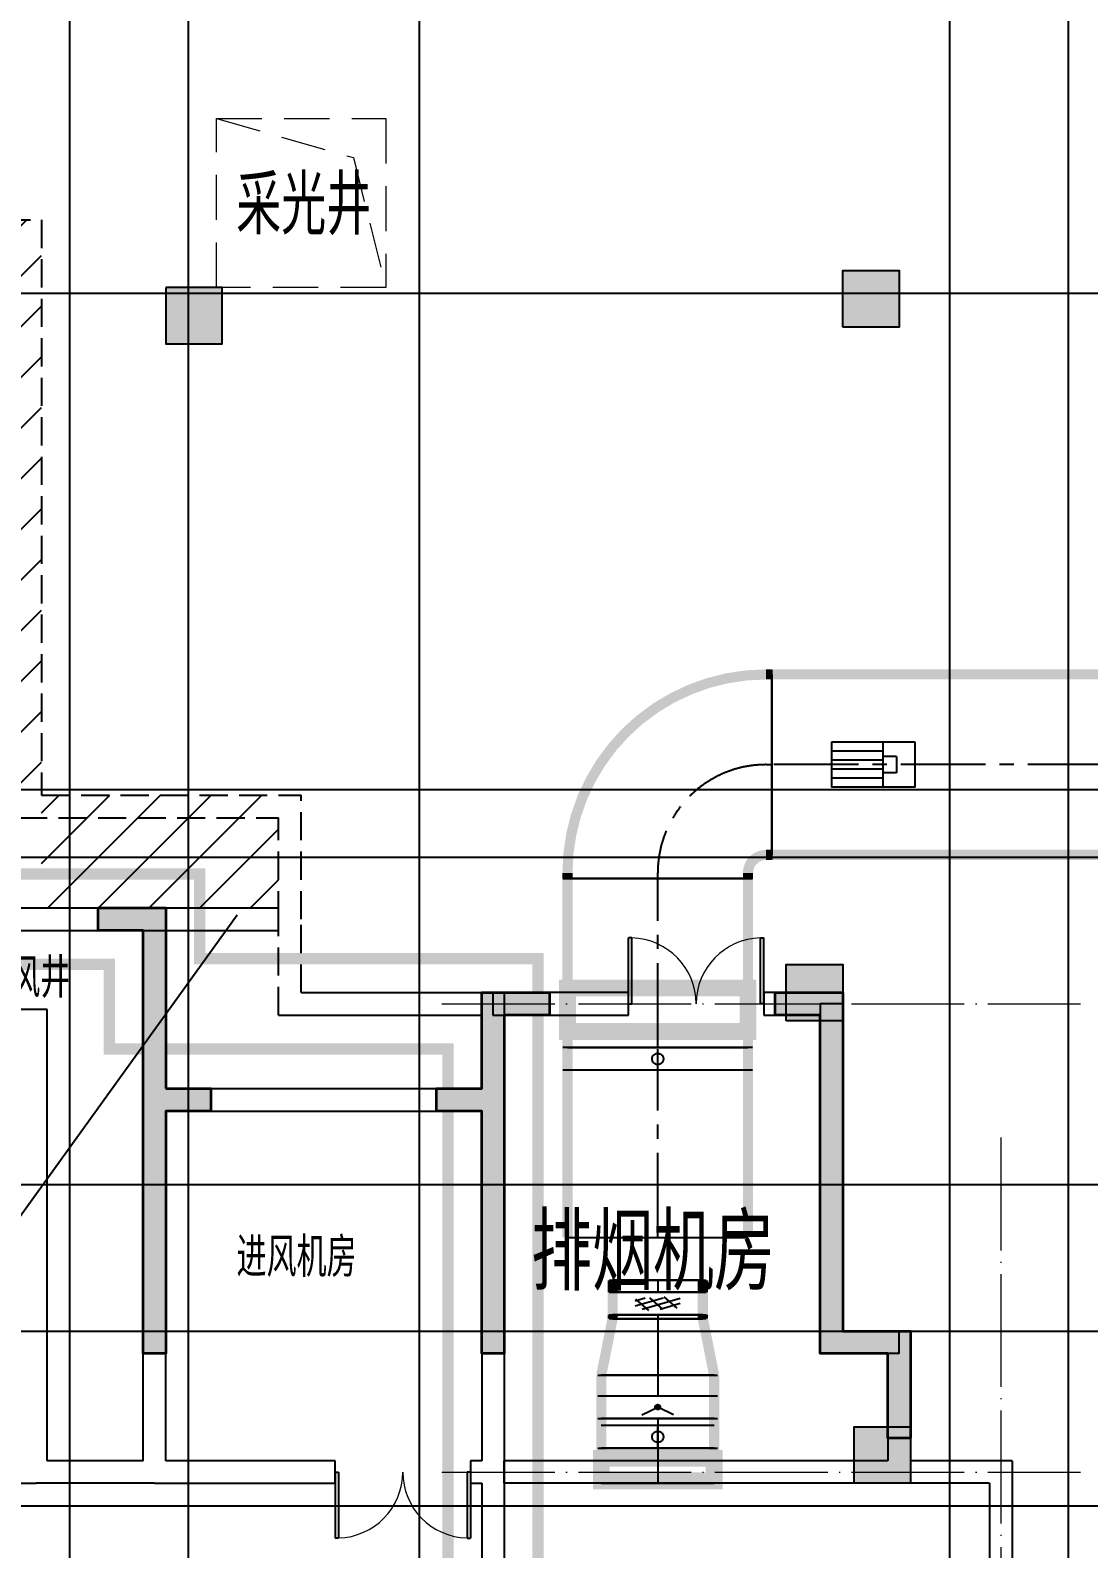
# Model space of a CAD drawing. Extents: x 369444 to 684549, y -549309 to 575337.
# Drawn here: x 552374 to 561753, y 320128 to 333586 of the extents above; entities that cross this region are included whole.
import ezdxf

# ---------------------------------------------------------------- set-up
doc = ezdxf.new("R2010")
doc.units = 0
doc.header["$LTSCALE"] = 1000
doc.header["$MEASUREMENT"] = 0
for name, pattern in [('__DASH', [0.35, 0.25, -0.1]), ('_DASH', [0.6, 0.4, -0.2]), ('CENTER2', [1.125, 0.75, -0.125, 0.125, -0.125]), ('DASH', [0.35, 0.25, -0.1]), ('DOTE', [2.42, 2, -0.2, 0.02, -0.2])]:
    doc.linetypes.add(name, pattern=pattern)
for name, color, linetype, lineweight in [('0-地库顶板开洞', 211, 'Continuous', 0), ('DOTE2', 122, 'DOTE', 9), ('TEXT', 7, 'Continuous', 13)]:
    doc.layers.add(name, color=color, linetype=linetype, lineweight=lineweight)
for name, color, linetype in [('COLUMN', 9, 'Continuous'), ('DIM_LEAD', 3, 'Continuous'), ('DOTE', 1, 'Continuous'), ('DUCT-排烟中心线', 5, 'CENTER2'), ('DUCT-排烟法兰', 4, 'Continuous'), ('DUCT-排烟管', 2, 'Continuous'), ('DUCT-排烟管端线', 4, 'Continuous'), ('DUCT-排烟阀门', 7, 'Continuous'), ('WALL', 9, 'Continuous'), ('WALL-PARAPET', 6, 'Continuous'), ('WINDOW', 4, 'Continuous'), ('填充', 8, 'Continuous'), ('平面文字图层', 7, 'Continuous'), ('砼墙', 151, 'Continuous'), ('立面填充1图层', 8, 'Continuous'), ('防火分区线', 7, 'Continuous'), ('颜洞口', 1, 'Continuous'), ('风管标注', 3, 'Continuous')]:
    doc.layers.add(name, color=color, linetype=linetype)
doc.styles.add('_HZTXT', font='txt.shx', dxfattribs={"width": 0.8, "bigfont": 'HZTXT.shx'})
doc.styles.add('HNSJY', font='hnsjy-07.shx', dxfattribs={"width": 0.8, "bigfont": 'hnsjy-hz.shx'})

# ---------------------------------------------------------------- blocks, each defined once
blk = doc.blocks.new('$DorLib2D$00000002')
for p, q in [((-0.5, 0), (-0.5, 0.4875)), ((-0.475, 0.4875), (-0.5, 0.4875)), ((-0.475, 0), (-0.475, 0.4875)), ((0.475, 0), (0.475, 0.4875)), ((0.475, 0.4875), (0.5, 0.4875)), ((0.5, 0), (0.5, 0.4875)), ((-0.5, 0), (-0.475, 0)), ((0.5, 0), (0.475, 0))]:
    blk.add_line(p, q)
at = {"lineweight": 13}
for centre, start, end in [((-0.4875, 0), 0, 88.53072), ((0.4875, 0), 91.46928, 180)]:
    blk.add_arc(centre, 0.4875, start, end, dxfattribs=at)
blk = doc.blocks.new('A$C1A4D5ED0')
at = {"layer": '填充'}
h = blk.add_hatch(color=256, dxfattribs=at)
h.dxf.hatch_style = 1
h.paths.add_polyline_path([(35000, 9700), (35400, 9700), (35400, 9500), (35000, 9500), (35000, 7350), (34800, 7350), (34800, 9500), (34800, 11100), (34400, 11100), (34400, 11300), (35000, 11300)])
h = blk.add_hatch(color=256, dxfattribs=at)
h.dxf.hatch_style = 1
h.paths.add_polyline_path([(38400, 10550), (38400, 10350), (38000, 10350), (38000, 9500), (38000, 7350), (37800, 7350), (37800, 9500), (37400, 9500), (37400, 9700), (37800, 9700), (37800, 10550)])
h = blk.add_hatch(color=256, dxfattribs=at)
h.dxf.hatch_style = 1
h.paths.add_polyline_path([(41000, 10550), (41000, 7550), (41600, 7550), (41600, 6600), (41400, 6600), (41400, 7350), (40800, 7350), (40800, 10350), (40400, 10350), (40400, 10550)])
at = {"layer": '砼墙', "lineweight": 35, "ltscale": 1}
for points in [[(35000, 9700), (35400, 9700), (35400, 9500), (35000, 9500), (35000, 7350), (34800, 7350), (34800, 9500), (34800, 11100), (34400, 11100), (34400, 11300), (35000, 11300)], [(38400, 10550), (38400, 10350), (38000, 10350), (38000, 9500), (38000, 7350), (37800, 7350), (37800, 9500), (37400, 9500), (37400, 9700), (37800, 9700), (37800, 10550)], [(41000, 10550), (41000, 7550), (41600, 7550), (41600, 6600), (41400, 6600), (41400, 7350), (40800, 7350), (40800, 10350), (40400, 10350), (40400, 10550)]]:
    blk.add_lwpolyline(points, close=True, dxfattribs=at)
blk = doc.blocks.new('column500')
h = blk.add_hatch(color=0)
h.dxf.hatch_style = 1
h.paths.add_polyline_path([(-216381, -381440), (-215881, -381440), (-215881, -380940), (-216381, -380940)])
at = {"color": 0}
blk.add_lwpolyline([(-216381, -381440), (-215881, -381440), (-215881, -380940), (-216381, -380940)], close=True, dxfattribs=at)
blk = doc.blocks.new('车库采光井开洞')
at = {"layer": '0-地库顶板开洞', "linetype": '_DASH'}
blk.add_lwpolyline([(38496570620.999992, 3907825764), (38496570620.999992, 3907827264.000001), (38496572120.999992, 3907827263.999998), (38496572120.999992, 3907825763.999999)], close=True, dxfattribs=at)
blk.add_lwpolyline([(38496570620.999992, 3907827264.000001), (38496571833.459846, 3907826915.785513), (38496572120.999992, 3907825763.999999)], dxfattribs=at)
at = {"layer": '0-地库顶板开洞', "linetype": '_DASH', "style": 'HNSJY', "width": 0.8}
blk.add_text('采光井', height=525, dxfattribs=at).set_placement((38496570794.87101, 3907826233.4361))
blk = doc.blocks.new('车库采光井aaa')
at = {"layer": '0-地库顶板开洞', "lineweight": -2}
blk.add_blockref('车库采光井开洞', (-5667757, -2399984), dxfattribs=at)
blk = doc.blocks.new('N-风管')
at = {"color": 0}
for p, q in [((38489396171.668137, 3905421750.756695, 2600.00001), (38489395430.668137, 3905421750.756695, 2600.00001)), ((38489395430.668137, 3905421750.756695, 2600.00001), (38489395430.668137, 3905421350.756695, 2600.00001)), ((38489395886.679527, 3905421750.756695, 2600.00001), (38489395886.679527, 3905421350.756695, 2600.00001)), ((38489396171.668137, 3905421350.756695, 2600.00001), (38489396171.668137, 3905421750.756695, 2600.00001)), ((38489396007.46254, 3905421622.756695, 2600.00001), (38489395886.679527, 3905421622.756695, 2600.00001)), ((38489396007.46254, 3905421622.756695, 2600.00001), (38489396007.46254, 3905421478.756695, 2600.00001))]:
    blk.add_line(p, q, dxfattribs=at)
at = {"color": 0, "linetype": 'Continuous'}
for p, q in [((38489395886.679527, 3905421670.756695, 2600.00001), (38489395430.668137, 3905421670.756695, 2600.00001)), ((38489395886.679527, 3905421590.756695, 2600.00001), (38489395430.668137, 3905421590.756695, 2600.00001)), ((38489395886.679527, 3905421510.756695, 2600.00001), (38489395430.668137, 3905421510.756695, 2600.00001)), ((38489396007.46254, 3905421478.756695, 2600.00001), (38489395886.679527, 3905421478.756695, 2600.00001)), ((38489395886.679527, 3905421430.756695, 2600.00001), (38489395430.668137, 3905421430.756695, 2600.00001)), ((38489396171.668137, 3905421350.756695, 2600.00001), (38489395430.668137, 3905421350.756695, 2600.00001))]:
    blk.add_line(p, q, dxfattribs=at)
at = {"layer": 'DUCT-排烟中心线', "color": 0}
for p, q in [((38489394850.668137, 3905421550.756695), (38489394900.668137, 3905421550.756695)), ((38489397920.464523, 3905421550.756695), (38489394900.868134, 3905421550.756695)), ((38489393890.668137, 3905420540.756695), (38489393890.668137, 3905420590.756695)), ((38489393890.668137, 3905419042.508392), (38489393890.668137, 3905420540.556695)), ((38489393890.668137, 3905417360.271629), (38489393890.668137, 3905418842.108392)), ((38489393890.668137, 3905416980.171629), (38489393890.668137, 3905416874.431392)), ((38489393890.668137, 3905416674.031392), (38489393890.668137, 3905416639.256676)), ((38489393890.668137, 3905416639.456676), (38489393890.668137, 3905416139.456676)), ((38489393890.668137, 3905416139.456676), (38489393890.668137, 3905415956.251187)), ((38489393890.668137, 3905415755.851187), (38489393890.668137, 3905415180.37163)), ((38489393890.668137, 3905415491.848889), (38489393890.668137, 3905415180.37163))]:
    blk.add_line(p, q, dxfattribs=at)
blk.add_arc((38489394850.668137, 3905420590.756694), 960, 90, 179.9999999715, dxfattribs=at)
at = {"layer": 'DUCT-排烟法兰', "color": 0}
for p, q in [((38489394900.768143, 3905420710.756695), (38489394900.768143, 3905422390.756695)), ((38489393050.668137, 3905420540.656695), (38489394730.668137, 3905420540.656695)), ((38489394730.668137, 3905419042.408392), (38489393050.668137, 3905419042.408392)), ((38489394730.668137, 3905418842.208392), (38489393050.668137, 3905418842.208392)), ((38489393460.668137, 3905416980.271629), (38489394320.668137, 3905416980.271629)), ((38489393460.668137, 3905416874.331392), (38489394320.668137, 3905416874.331392)), ((38489393460.668137, 3905416674.131392), (38489394320.668137, 3905416674.131392)), ((38489394320.668137, 3905416639.356676), (38489393460.668137, 3905416639.356676)), ((38489393360.668137, 3905416139.556676), (38489394420.668137, 3905416139.556676)), ((38489393360.668137, 3905415491.948889), (38489394420.668137, 3905415491.948889))]:
    blk.add_line(p, q, dxfattribs=at)
at = {"layer": 'DUCT-排烟法兰', "color": 0, "linetype": 'ByBlock'}
for p, q in [((38489393360.668137, 3905415956.151187), (38489394420.668137, 3905415956.151187)), ((38489393360.668137, 3905415755.951187), (38489394420.668137, 3905415755.951187))]:
    blk.add_line(p, q, dxfattribs=at)
at = {"layer": 'DUCT-排烟管', "color": 0, "extrusion": (0, 0, -1), "const_width": 90}
for points in [[(-38489393090.668137, 3905420590.756695, 0.4142135623), (-38489394850.668137, 3905422350.756694)], [(-38489394690.668137, 3905420590.756695, 0.4142135624), (-38489394850.668137, 3905420750.756695)]]:
    blk.add_lwpolyline(points, format="xyb", dxfattribs=at)
at = {"layer": 'DUCT-排烟管', "color": 0, "const_width": 90}
for points in [[(38489394850.668137, 3905422350.756695), (38489394900.668137, 3905422350.756695)], [(38489397920.464523, 3905422350.756695), (38489394900.868134, 3905422350.756695)], [(38489394900.668137, 3905420750.756695), (38489394850.668137, 3905420750.756695)], [(38489394900.868134, 3905420750.756695), (38489397920.464523, 3905420750.756695)], [(38489393090.668137, 3905420540.756695), (38489393090.668137, 3905420590.756695)], [(38489393090.668137, 3905420540.556695), (38489393090.668137, 3905419042.508392)], [(38489394690.668137, 3905420590.756695), (38489394690.668137, 3905420540.756695)], [(38489394690.668137, 3905419042.508392), (38489394690.668137, 3905420540.556695)], [(38489393090.668137, 3905418842.308392), (38489393090.668137, 3905419042.308392)], [(38489394690.668137, 3905419042.308392), (38489394690.668137, 3905418842.308392)], [(38489393090.668137, 3905418842.108392), (38489393090.668137, 3905417360.271629)], [(38489394690.668137, 3905417360.271629), (38489394690.668137, 3905418842.108392)], [(38489393490.668137, 3905416980.171629), (38489393490.668137, 3905416874.431392)], [(38489394290.668137, 3905416874.431392), (38489394290.668137, 3905416980.171629)], [(38489393490.668137, 3905416674.231392), (38489393490.668137, 3905416874.231392)], [(38489394290.668137, 3905416874.231392), (38489394290.668137, 3905416674.231392)], [(38489393490.668137, 3905416639.456676), (38489393390.668137, 3905416139.456676)], [(38489393490.668137, 3905416674.031392), (38489393490.668137, 3905416639.256676)], [(38489394290.668137, 3905416639.256676), (38489394290.668137, 3905416674.031392)], [(38489394290.668137, 3905416639.456676), (38489394390.668137, 3905416139.456676)], [(38489393390.668137, 3905416139.456676), (38489393390.668137, 3905415956.251187)], [(38489394390.668137, 3905415956.251187), (38489394390.668137, 3905416139.456676)], [(38489393390.668137, 3905415756.051187), (38489393390.668137, 3905415956.051187)], [(38489394390.668137, 3905415956.051187), (38489394390.668137, 3905415756.051187)], [(38489393390.668137, 3905415755.851187), (38489393390.668137, 3905415180.37163)], [(38489394390.668137, 3905415180.37163), (38489394390.668137, 3905415755.851187)], [(38489393390.668137, 3905415492.048889), (38489393390.668137, 3905415692.048889)], [(38489394390.668137, 3905415692.048889), (38489394390.668137, 3905415492.048889)], [(38489393390.668137, 3905415491.848889), (38489393390.668137, 3905415180.37163)], [(38489394390.668137, 3905415180.37163), (38489394390.668137, 3905415491.848889)]]:
    blk.add_lwpolyline(points, dxfattribs=at)
at = {"layer": 'DUCT-排烟管端线', "color": 0}
for p, q in [((38489394900.668137, 3905422350.756695), (38489394900.668137, 3905420750.756695)), ((38489394900.868134, 3905422350.756695), (38489394900.868134, 3905420750.756695)), ((38489393090.668137, 3905420540.756695), (38489394690.668137, 3905420540.756695)), ((38489394690.668137, 3905420540.556695), (38489393090.668137, 3905420540.556695)), ((38489393090.668137, 3905419042.508392), (38489394690.668137, 3905419042.508392)), ((38489394690.668137, 3905419042.308392), (38489393090.668137, 3905419042.308392)), ((38489394690.668137, 3905418842.308392), (38489393090.668137, 3905418842.308392)), ((38489394690.668137, 3905418842.108392), (38489393090.668137, 3905418842.108392)), ((38489393090.668137, 3905417360.271629), (38489394690.668137, 3905417360.271629)), ((38489394290.668137, 3905416980.171629), (38489393490.668137, 3905416980.171629)), ((38489393490.668137, 3905416874.431392), (38489394290.668137, 3905416874.431392)), ((38489394290.668137, 3905416874.231392), (38489393490.668137, 3905416874.231392)), ((38489394290.668137, 3905416674.231392), (38489393490.668137, 3905416674.231392)), ((38489394290.668137, 3905416674.031392), (38489393490.668137, 3905416674.031392)), ((38489394290.668137, 3905416639.456676), (38489393490.668137, 3905416639.456676)), ((38489393490.668137, 3905416639.256676), (38489394290.668137, 3905416639.256676)), ((38489394390.668137, 3905416139.456676), (38489393390.668137, 3905416139.456676)), ((38489393390.668137, 3905416139.456676), (38489394390.668137, 3905416139.456676)), ((38489393390.668137, 3905415956.251187), (38489394390.668137, 3905415956.251187)), ((38489393390.668137, 3905415956.051187), (38489394390.668137, 3905415956.051187)), ((38489393390.668137, 3905415756.051187), (38489394390.668137, 3905415756.051187)), ((38489394390.668137, 3905415755.851187), (38489393390.668137, 3905415755.851187)), ((38489394390.668137, 3905415692.048889), (38489393390.668137, 3905415692.048889)), ((38489394390.668137, 3905415492.048889), (38489393390.668137, 3905415492.048889)), ((38489394390.668137, 3905415491.848889), (38489393390.668137, 3905415491.848889)), ((38489393390.668137, 3905415180.37163), (38489394390.668137, 3905415180.37163)), ((38489393390.668137, 3905415180.37163), (38489394390.668137, 3905415180.37163))]:
    blk.add_line(p, q, dxfattribs=at)
at = {"layer": 'DUCT-排烟阀门', "color": 0}
for p, q in [((38489393890.668137, 3905418854.808392), (38489393890.668137, 3905419029.808392)), ((38489393840.7668, 3905418945.447918), (38489393841.553772, 3905418951.677458)), ((38489393840.7668, 3905418939.168866), (38489393840.7668, 3905418945.447918)), ((38489393841.553772, 3905418932.939326), (38489393840.7668, 3905418939.168866)), ((38489393841.553772, 3905418951.677458), (38489393843.115311, 3905418957.759242)), ((38489393843.115311, 3905418926.857542), (38489393841.553772, 3905418932.939326)), ((38489393843.115311, 3905418957.759242), (38489393845.426781, 3905418963.597356)), ((38489393845.426781, 3905418921.019427), (38489393843.115311, 3905418926.857542)), ((38489393845.426781, 3905418963.597356), (38489393848.451736, 3905418969.099731)), ((38489393848.451736, 3905418915.517052), (38489393845.426781, 3905418921.019427)), ((38489393848.451736, 3905418969.099731), (38489393852.142471, 3905418974.179591)), ((38489393852.142471, 3905418910.437192), (38489393848.451736, 3905418915.517052)), ((38489393852.142471, 3905418974.179591), (38489393856.440781, 3905418978.756824)), ((38489393856.440781, 3905418905.859961), (38489393852.142471, 3905418910.437192)), ((38489393856.440781, 3905418978.756824), (38489393861.278877, 3905418982.759242)), ((38489393861.278877, 3905418901.857542), (38489393856.440781, 3905418905.859961)), ((38489393861.278877, 3905418982.759242), (38489393866.580452, 3905418986.123726)), ((38489393866.580452, 3905418898.493058), (38489393861.278877, 3905418901.857542)), ((38489393866.580452, 3905418986.123726), (38489393872.261909, 3905418988.797216)), ((38489393872.261909, 3905418895.819568), (38489393866.580452, 3905418898.493058)), ((38489393872.261909, 3905418988.797216), (38489393878.233643, 3905418990.73755)), ((38489393878.233643, 3905418893.879234), (38489393872.261909, 3905418895.819568)), ((38489393878.233643, 3905418990.73755), (38489393884.401466, 3905418991.914127)), ((38489393884.401466, 3905418892.702657), (38489393878.233643, 3905418893.879234)), ((38489393884.401466, 3905418991.914127), (38489393890.668137, 3905418992.308392)), ((38489393890.668137, 3905418892.308392), (38489393884.401466, 3905418892.702657)), ((38489393890.668137, 3905418992.308392), (38489393896.934799, 3905418991.914127)), ((38489393896.934799, 3905418892.702657), (38489393890.668137, 3905418892.308392)), ((38489393896.934799, 3905418991.914127), (38489393903.102631, 3905418990.73755)), ((38489393903.102631, 3905418893.879234), (38489393896.934799, 3905418892.702657)), ((38489393903.102631, 3905418990.73755), (38489393909.074364, 3905418988.797216)), ((38489393909.074364, 3905418895.819568), (38489393903.102631, 3905418893.879234)), ((38489393909.074364, 3905418988.797216), (38489393914.755821, 3905418986.123726)), ((38489393914.755821, 3905418898.493058), (38489393909.074364, 3905418895.819568)), ((38489393914.755821, 3905418986.123726), (38489393920.057404, 3905418982.759242)), ((38489393920.057404, 3905418901.857543), (38489393914.755821, 3905418898.493058)), ((38489393920.057404, 3905418982.759242), (38489393924.895493, 3905418978.756824)), ((38489393924.895493, 3905418905.859961), (38489393920.057404, 3905418901.857543)), ((38489393924.895493, 3905418978.756824), (38489393929.193802, 3905418974.179592)), ((38489393929.193802, 3905418910.437193), (38489393924.895493, 3905418905.859961)), ((38489393929.193802, 3905418974.179592), (38489393932.884529, 3905418969.099732)), ((38489393932.884529, 3905418915.517053), (38489393929.193802, 3905418910.437193)), ((38489393932.884529, 3905418969.099732), (38489393935.909492, 3905418963.597357)), ((38489393935.909492, 3905418921.019428), (38489393932.884529, 3905418915.517053)), ((38489393935.909492, 3905418963.597357), (38489393938.220963, 3905418957.759242)), ((38489393938.220963, 3905418926.857543), (38489393935.909492, 3905418921.019428)), ((38489393938.220963, 3905418957.759242), (38489393939.782501, 3905418951.677458)), ((38489393939.782501, 3905418932.939326), (38489393938.220963, 3905418926.857543)), ((38489393939.782501, 3905418951.677458), (38489393940.569473, 3905418945.447918)), ((38489393940.569473, 3905418939.168866), (38489393939.782501, 3905418932.939326)), ((38489393940.569473, 3905418945.447918), (38489393940.569473, 3905418939.168866)), ((38489393690.668137, 3905416752.859499), (38489393937.907623, 3905416824.231392)), ((38489393690.668137, 3905416799.047521), (38489393777.907623, 3905416824.231392)), ((38489393693.829628, 3905416812.624241), (38489393809.299667, 3905416712.624241)), ((38489393751.497467, 3905416724.231392), (38489394090.668137, 3905416822.141531)), ((38489393816.366753, 3905416824.231392), (38489393931.836807, 3905416724.231392)), ((38489393911.497467, 3905416724.231392), (38489394090.668137, 3905416775.95351)), ((38489393945.86412, 3905416832.356397), (38489394061.334183, 3905416732.356397)), ((38489393750.668137, 3905415786.051187), (38489393890.668137, 3905415856.051187)), ((38489393868.604439, 3905415858.095674), (38489393869.355797, 3905415862.115057)), ((38489393868.604439, 3905415854.006669), (38489393868.604439, 3905415858.095674)), ((38489393869.355797, 3905415849.987287), (38489393868.604439, 3905415854.006669)), ((38489393869.355797, 3905415862.115057), (38489393870.832916, 3905415865.927941)), ((38489393870.832916, 3905415846.174404), (38489393869.355797, 3905415849.987287)), ((38489393870.832916, 3905415865.927941), (38489393872.985497, 3905415869.404485)), ((38489393872.985497, 3905415842.697864), (38489393870.832916, 3905415846.174404)), ((38489393872.985497, 3905415869.404485), (38489393875.740242, 3905415872.426298)), ((38489393875.740242, 3905415839.676054), (38489393872.985497, 3905415842.697864)), ((38489393875.66198, 3905415856.051179), (38489393875.950317, 3905415858.978736)), ((38489393875.950317, 3905415853.123623), (38489393875.66198, 3905415856.051179)), ((38489393875.740242, 3905415872.426298), (38489393879.003326, 3905415874.890477)), ((38489393879.003326, 3905415837.211881), (38489393875.740242, 3905415839.676054)), ((38489393875.950317, 3905415858.978736), (38489393876.804253, 3905415861.793789)), ((38489393876.804253, 3905415850.308571), (38489393875.950317, 3905415853.123623)), ((38489393876.804253, 3905415861.793789), (38489393878.190971, 3905415864.388156)), ((38489393878.190971, 3905415847.714205), (38489393876.804253, 3905415850.308571)), ((38489393878.190971, 3905415864.388156), (38489393880.057182, 3905415866.662139)), ((38489393880.057182, 3905415845.440225), (38489393878.190971, 3905415847.714205)), ((38489393879.003326, 3905415874.890477), (38489393882.663673, 3905415876.713106)), ((38489393882.663673, 3905415835.389256), (38489393879.003326, 3905415837.211881)), ((38489393879.948013, 3905415855.540527), (38489393880.04509, 3905415857.578553)), ((38489393880.23838, 3905415853.520957), (38489393879.948013, 3905415855.540527)), ((38489393880.04509, 3905415857.578553), (38489393880.526123, 3905415859.561376)), ((38489393880.057182, 3905415866.662139), (38489393882.331161, 3905415868.528349)), ((38489393882.331161, 3905415843.574017), (38489393880.057182, 3905415845.440225)), ((38489393880.905708, 3905415851.592837), (38489393880.23838, 3905415853.520957)), ((38489393880.526123, 3905415859.561376), (38489393881.373703, 3905415861.417331)), ((38489393881.925873, 3905415849.825853), (38489393880.905708, 3905415851.592837)), ((38489393881.373703, 3905415861.417331), (38489393882.55722, 3905415863.07934)), ((38489393883.262009, 3905415848.283869), (38489393881.925873, 3905415849.825853)), ((38489393882.331161, 3905415868.528349), (38489393884.925529, 3905415869.915068)), ((38489393884.925529, 3905415842.1873), (38489393882.331161, 3905415843.574017)), ((38489393882.55722, 3905415863.07934), (38489393884.033882, 3905415864.487334)), ((38489393882.663673, 3905415876.713106), (38489393886.596573, 3905415877.832118)), ((38489393886.596573, 3905415834.27025), (38489393882.663673, 3905415835.389256)), ((38489393884.865822, 3905415847.022616), (38489393883.262009, 3905415848.283869)), ((38489393884.033882, 3905415864.487334), (38489393885.75032, 3905415865.590423)), ((38489393886.679352, 3905415846.087679), (38489393884.865822, 3905415847.022616)), ((38489393884.925529, 3905415869.915068), (38489393887.740578, 3905415870.769006)), ((38489393887.740578, 3905415841.333365), (38489393884.925529, 3905415842.1873)), ((38489393885.75032, 3905415865.590423), (38489393887.644501, 3905415866.348739)), ((38489393886.596573, 3905415877.832118), (38489393890.668137, 3905415878.209407)), ((38489393890.668137, 3905415833.892967), (38489393886.596573, 3905415834.27025)), ((38489393888.637039, 3905415845.51285), (38489393886.679352, 3905415846.087679)), ((38489393887.644501, 3905415866.348739), (38489393889.647957, 3905415866.734875)), ((38489393887.740578, 3905415870.769006), (38489393890.668137, 3905415871.057347)), ((38489393890.668137, 3905415841.045027), (38489393887.740578, 3905415841.333365)), ((38489393890.668137, 3905415845.318903), (38489393888.637039, 3905415845.51285)), ((38489393889.647957, 3905415866.734875), (38489393891.688309, 3905415866.734874)), ((38489393890.668137, 3905415878.209407), (38489393894.7397, 3905415877.832124)), ((38489393890.668137, 3905415871.057347), (38489393893.595703, 3905415870.769009)), ((38489394030.668137, 3905415786.051187), (38489393890.668137, 3905415856.051187)), ((38489393892.699226, 3905415845.512849), (38489393890.668137, 3905415845.318903)), ((38489393893.595703, 3905415841.333368), (38489393890.668137, 3905415841.045027)), ((38489393894.7397, 3905415834.270256), (38489393890.668137, 3905415833.892967)), ((38489393891.688309, 3905415866.734874), (38489393893.691772, 3905415866.348738)), ((38489393894.656921, 3905415846.087678), (38489393892.699226, 3905415845.512849)), ((38489393893.595703, 3905415870.769009), (38489393896.410744, 3905415869.915074)), ((38489393896.410744, 3905415842.187306), (38489393893.595703, 3905415841.333368)), ((38489393893.691772, 3905415866.348738), (38489393895.585953, 3905415865.59042)), ((38489393896.470451, 3905415847.022614), (38489393894.656921, 3905415846.087678)), ((38489393894.7397, 3905415877.832124), (38489393898.672607, 3905415876.713118)), ((38489393898.672607, 3905415835.389268), (38489393894.7397, 3905415834.270256)), ((38489393895.585953, 3905415865.59042), (38489393897.302391, 3905415864.48733)), ((38489393896.410744, 3905415869.915074), (38489393899.005112, 3905415868.528357)), ((38489393899.005112, 3905415843.574025), (38489393896.410744, 3905415842.187306)), ((38489393898.074257, 3905415848.283866), (38489393896.470451, 3905415847.022614)), ((38489393897.302391, 3905415864.48733), (38489393898.779053, 3905415863.079337)), ((38489393899.4104, 3905415849.82585), (38489393898.074257, 3905415848.283866)), ((38489393898.672607, 3905415876.713118), (38489393902.332939, 3905415874.890493)), ((38489393902.332939, 3905415837.211897), (38489393898.672607, 3905415835.389268)), ((38489393898.779053, 3905415863.079337), (38489393899.96257, 3905415861.417327)), ((38489393899.005112, 3905415868.528357), (38489393901.279091, 3905415866.662149)), ((38489393901.279091, 3905415845.440235), (38489393899.005112, 3905415843.574025)), ((38489393900.430557, 3905415851.592833), (38489393899.4104, 3905415849.82585)), ((38489393899.96257, 3905415861.417327), (38489393900.810158, 3905415859.561371)), ((38489393901.097893, 3905415853.520953), (38489393900.430557, 3905415851.592833)), ((38489393900.810158, 3905415859.561371), (38489393901.291183, 3905415857.578548)), ((38489393901.388268, 3905415855.540522), (38489393901.097893, 3905415853.520953)), ((38489393901.279091, 3905415866.662149), (38489393903.145302, 3905415864.388169)), ((38489393903.145302, 3905415847.714218), (38489393901.279091, 3905415845.440235)), ((38489393901.291183, 3905415857.578548), (38489393901.388268, 3905415855.540522)), ((38489393902.332939, 3905415874.890493), (38489393905.596031, 3905415872.42632)), ((38489393905.596031, 3905415839.676076), (38489393902.332939, 3905415837.211897)), ((38489393903.145302, 3905415864.388169), (38489393904.532021, 3905415861.793803)), ((38489393904.532021, 3905415850.308585), (38489393903.145302, 3905415847.714218)), ((38489393904.532021, 3905415861.793803), (38489393905.385963, 3905415858.978751)), ((38489393905.385963, 3905415853.123638), (38489393904.532021, 3905415850.308585)), ((38489393905.385963, 3905415858.978751), (38489393905.674294, 3905415856.051195)), ((38489393905.674294, 3905415856.051195), (38489393905.385963, 3905415853.123638)), ((38489393905.596031, 3905415872.42632), (38489393908.350777, 3905415869.40451)), ((38489393908.350777, 3905415842.697889), (38489393905.596031, 3905415839.676076)), ((38489393908.350777, 3905415869.40451), (38489393910.503357, 3905415865.92797)), ((38489393910.503357, 3905415846.174433), (38489393908.350777, 3905415842.697889)), ((38489393910.503357, 3905415865.92797), (38489393911.980476, 3905415862.115087)), ((38489393911.980476, 3905415849.987318), (38489393910.503357, 3905415846.174433)), ((38489393911.980476, 3905415862.115087), (38489393912.731827, 3905415858.095706)), ((38489393912.731827, 3905415854.006701), (38489393911.980476, 3905415849.987318)), ((38489393912.731827, 3905415858.095706), (38489393912.731827, 3905415854.006701)), ((38489393890.668137, 3905415504.548889), (38489393890.668137, 3905415679.548889)), ((38489393840.7668, 3905415595.188415), (38489393841.553772, 3905415601.417954)), ((38489393840.7668, 3905415588.909362), (38489393840.7668, 3905415595.188415)), ((38489393841.553772, 3905415582.679823), (38489393840.7668, 3905415588.909362)), ((38489393841.553772, 3905415601.417954), (38489393843.115311, 3905415607.499738)), ((38489393843.115311, 3905415576.598039), (38489393841.553772, 3905415582.679823)), ((38489393843.115311, 3905415607.499738), (38489393845.426781, 3905415613.337853)), ((38489393845.426781, 3905415570.759924), (38489393843.115311, 3905415576.598039)), ((38489393845.426781, 3905415613.337853), (38489393848.451736, 3905415618.840228)), ((38489393848.451736, 3905415565.257549), (38489393845.426781, 3905415570.759924)), ((38489393848.451736, 3905415618.840228), (38489393852.142471, 3905415623.920088)), ((38489393852.142471, 3905415560.177689), (38489393848.451736, 3905415565.257549)), ((38489393852.142471, 3905415623.920088), (38489393856.440781, 3905415628.49732)), ((38489393856.440781, 3905415555.600457), (38489393852.142471, 3905415560.177689)), ((38489393856.440781, 3905415628.49732), (38489393861.278877, 3905415632.499738)), ((38489393861.278877, 3905415551.598039), (38489393856.440781, 3905415555.600457)), ((38489393861.278877, 3905415632.499738), (38489393866.580452, 3905415635.864223)), ((38489393866.580452, 3905415548.233554), (38489393861.278877, 3905415551.598039)), ((38489393866.580452, 3905415635.864223), (38489393872.261909, 3905415638.537713)), ((38489393872.261909, 3905415545.560064), (38489393866.580452, 3905415548.233554)), ((38489393872.261909, 3905415638.537713), (38489393878.233643, 3905415640.478047)), ((38489393878.233643, 3905415543.61973), (38489393872.261909, 3905415545.560064)), ((38489393878.233643, 3905415640.478047), (38489393884.401466, 3905415641.654624)), ((38489393884.401466, 3905415542.443153), (38489393878.233643, 3905415543.61973)), ((38489393884.401466, 3905415641.654624), (38489393890.668137, 3905415642.048889)), ((38489393890.668137, 3905415542.048889), (38489393884.401466, 3905415542.443153)), ((38489393890.668137, 3905415642.048889), (38489393896.934799, 3905415641.654624)), ((38489393896.934799, 3905415542.443154), (38489393890.668137, 3905415542.048889)), ((38489393896.934799, 3905415641.654624), (38489393903.102631, 3905415640.478047)), ((38489393903.102631, 3905415543.61973), (38489393896.934799, 3905415542.443154)), ((38489393903.102631, 3905415640.478047), (38489393909.074364, 3905415638.537713)), ((38489393909.074364, 3905415545.560064), (38489393903.102631, 3905415543.61973)), ((38489393909.074364, 3905415638.537713), (38489393914.755821, 3905415635.864223)), ((38489393914.755821, 3905415548.233555), (38489393909.074364, 3905415545.560064)), ((38489393914.755821, 3905415635.864223), (38489393920.057404, 3905415632.499739)), ((38489393920.057404, 3905415551.598039), (38489393914.755821, 3905415548.233555)), ((38489393920.057404, 3905415632.499739), (38489393924.895493, 3905415628.49732)), ((38489393924.895493, 3905415555.600457), (38489393920.057404, 3905415551.598039)), ((38489393924.895493, 3905415628.49732), (38489393929.193802, 3905415623.920088)), ((38489393929.193802, 3905415560.17769), (38489393924.895493, 3905415555.600457)), ((38489393929.193802, 3905415623.920088), (38489393932.884529, 3905415618.840229)), ((38489393932.884529, 3905415565.257549), (38489393929.193802, 3905415560.17769)), ((38489393932.884529, 3905415618.840229), (38489393935.909492, 3905415613.337853)), ((38489393935.909492, 3905415570.759924), (38489393932.884529, 3905415565.257549)), ((38489393935.909492, 3905415613.337853), (38489393938.220963, 3905415607.499739)), ((38489393938.220963, 3905415576.598039), (38489393935.909492, 3905415570.759924)), ((38489393938.220963, 3905415607.499739), (38489393939.782501, 3905415601.417954)), ((38489393939.782501, 3905415582.679823), (38489393938.220963, 3905415576.598039)), ((38489393939.782501, 3905415601.417954), (38489393940.569473, 3905415595.188415)), ((38489393940.569473, 3905415588.909363), (38489393939.782501, 3905415582.679823)), ((38489393940.569473, 3905415595.188415), (38489393940.569473, 3905415588.909363))]:
    blk.add_line(p, q, dxfattribs=at)
at = {"layer": '颜洞口', "color": 0, "const_width": 150, "elevation": -3000}
blk.add_lwpolyline([(38489394690.661057, 3905419185.898621), (38489393090.670303, 3905419185.898621), (38489393090.670303, 3905419570.755925), (38489394690.661057, 3905419570.755925)], close=True, dxfattribs=at)
at = {"layer": '颜洞口', "color": 0, "const_width": 150}
blk.add_lwpolyline([(38489393390.668137, 3905415401.733543), (38489394390.668137, 3905415401.733543), (38489394390.668137, 3905415201.194768), (38489393390.668137, 3905415201.194768)], close=True, dxfattribs=at)

msp = doc.modelspace()

# ---------------------------------------------------------------- hatches: boundary and pattern name
at = {"layer": '立面填充1图层'}
h = msp.add_hatch(dxfattribs=at)
h.set_pattern_fill('ANSI31', color=256, scale=200)
h.set_pattern_definition([(45, (63215.28, 754725.3), (-224.5064, 224.5064), [])])
h.paths.add_polyline_path([(551074.5, 325807), (552474.5, 325807), (552474.5, 331907.1), (551074.5, 331907.1)])
h.paths.add_polyline_path([(552274.5, 325807), (554574.5, 325807), (554574.5, 326807), (552274.5, 326807)])

# ---------------------------------------------------------------- linework, layer by layer
at = {"layer": 'DIM_LEAD'}
msp.add_line((554208.3, 325743.1), (551955.7, 322617.7), dxfattribs=at)
at = {"layer": 'DOTE', "color": 8}
for p, q in [((552724.5, 59364.2), (552724.5, 476704.8)), ((553774.5, 261807), (553774.5, 476704.8)), ((555824.5, 261807), (555824.5, 476704.8)), ((560524.5, 59364.2), (560524.5, 476704.8)), ((561574.5, 59364.2), (561574.5, 476704.8))]:
    msp.add_line(p, q, dxfattribs=at)
at = {"layer": 'DOTE', "color": 8, "lineweight": -2}
for p, q in [((377844.4, 331257), (624570.9, 331257)), ((377844.4, 326857), (624570.9, 326857)), ((377844.4, 326257.1), (624570.9, 326257.1)), ((377844.4, 323357), (624570.9, 323357)), ((377844.4, 322056.9), (624570.9, 322056.9)), ((377844.4, 320507), (624570.9, 320507))]:
    msp.add_line(p, q, dxfattribs=at)
at = {"layer": 'DOTE2', "linetype": 'DOTE', "ltscale": 0.5}
for points in [[(556021.3, 324957), (561680.1, 324957)], [(560974.5, 323771.5), (560974.5, 313662.4)], [(556021.3, 320807), (561680.1, 320807)]]:
    msp.add_lwpolyline(points, dxfattribs=at)
at = {"layer": 'WALL', "linetype": '__DASH'}
for p, q in [((551074.5, 331907.1), (552474.5, 331907.1)), ((552474.5, 331907.1), (552474.5, 326807)), ((552474.5, 326807), (554774.5, 326807)), ((554774.5, 325707), (554774.5, 326807)), ((552274.5, 326607), (554574.5, 326607)), ((554574.5, 325707), (554574.5, 326607)), ((554574.5, 324857), (554574.5, 325707)), ((554774.5, 325057), (554774.5, 325707))]:
    msp.add_line(p, q, dxfattribs=at)
at = {"layer": 'WALL'}
for p, q in [((553374.5, 324107), (553374.5, 325607)), ((553574.5, 324207), (553574.5, 325607)), ((554774.5, 325057), (556574.5, 325057)), ((557674.5, 325057), (556474.5, 325057)), ((556474.5, 325057), (556474.5, 324857)), ((556574.5, 325057), (556574.5, 324107)), ((557674.5, 324857), (557674.5, 325057)), ((559574.5, 325057), (558874.5, 325057)), ((558874.5, 325057), (558874.5, 324857)), ((559574.5, 325057), (559574.5, 322057)), ((552524.5, 324907), (551074.5, 324907)), ((552524.5, 320907), (552524.5, 324907)), ((559374.5, 324957), (559374.5, 321857)), ((559574.5, 324957), (559374.5, 324957)), ((559574.5, 324957), (559574.5, 322057)), ((554574.5, 324857), (556374.5, 324857)), ((556374.5, 324857), (556374.5, 324207)), ((556474.5, 324857), (557674.5, 324857)), ((558874.5, 324857), (559374.5, 324857)), ((559374.5, 324857), (559374.5, 321857)), ((553374.5, 320907), (553374.5, 324107)), ((553574.5, 324207), (556374.5, 324207)), ((556574.5, 324107), (556574.5, 320807)), ((553574.5, 324007), (556374.5, 324007)), ((553574.5, 320907), (553574.5, 324007)), ((556374.5, 324007), (556374.5, 320907)), ((560174.5, 322057), (559574.5, 322057)), ((560074.5, 322057), (559574.5, 322057)), ((560074.5, 321857), (560074.5, 322057)), ((560174.5, 322057), (560174.5, 320907)), ((559974.5, 321857), (559374.5, 321857)), ((560074.5, 321857), (559374.5, 321857)), ((559974.5, 321857), (559974.5, 320907)), ((553374.5, 320907), (552524.5, 320907)), ((555074.5, 320907), (553574.5, 320907)), ((555074.5, 320707), (555074.5, 320907)), ((556374.5, 320907), (556274.5, 320907)), ((556274.5, 320907), (556274.5, 320707)), ((559974.5, 320907), (556574.5, 320907)), ((556574.5, 320707), (556574.5, 320907)), ((561074.5, 320907), (560174.5, 320907)), ((561074.5, 320907), (561074.5, 314507)), ((556574.5, 320807), (556574.5, 319007)), ((552224.5, 320707), (552424.5, 320707)), ((553474.5, 320707), (552424.5, 320707)), ((553474.5, 320707), (555074.5, 320707)), ((556274.5, 320707), (556374.5, 320707)), ((556374.5, 320707), (556374.5, 319107)), ((560074.5, 320707), (556574.5, 320707)), ((560874.5, 320707), (560074.5, 320707)), ((560874.5, 320707), (560874.5, 314707))]:
    msp.add_line(p, q, dxfattribs=at)
at = {"layer": 'WALL-PARAPET'}
for p, q in [((551074.5, 325807), (553474.5, 325807)), ((553474.5, 325807), (554574.5, 325807)), ((551074.5, 325607), (553474.5, 325607)), ((553474.5, 325607), (554574.5, 325607))]:
    msp.add_line(p, q, dxfattribs=at)
at = {"layer": '防火分区线', "color": 2, "linetype": 'DASH', "ltscale": 8, "const_width": 100}
for points in [[(539174.5, 337822.7), (539174.5, 325557), (543974.5, 325557), (543974.5, 327057), (546274.5, 327057), (546274.5, 331957), (550574.5, 331957), (550574.5, 325307), (553074.5, 325307), (553074.5, 324557), (556074.5, 324557), (556074.5, 315007), (529974.5, 315007)], [(539974.5, 337491.3), (539974.5, 326357), (543174.5, 326357), (543174.5, 327857), (545474.5, 327857), (545474.5, 332757), (551374.5, 332757), (551374.5, 326107), (553874.5, 326107), (553874.5, 325357), (556874.5, 325357), (556874.5, 314207), (529174.5, 314207)]]:
    msp.add_lwpolyline(points, dxfattribs=at)

# ---------------------------------------------------------------- block references
msp.add_blockref('A$C1A4D5ED0', (518574.5, 314507))
at = {"layer": '0-地库顶板开洞', "lineweight": -2}
msp.add_blockref('车库采光井aaa', (-38490348839.6, -3905094473.4), dxfattribs=at)
at = {"layer": 'COLUMN', "color": 8, "xscale": -1, "rotation": 270}
for p in [(941014.4, 547337.9), (940514.2, 541187.8), (941114.2, 537087.8)]:
    msp.add_blockref('column500', p, dxfattribs=at)
at = {"layer": 'COLUMN', "color": 8, "rotation": 270}
msp.add_blockref('column500', (935014.4, 114926.1), dxfattribs=at)
at = {"layer": 'WINDOW', "xscale": 1200, "yscale": 1200, "zscale": 1200}
msp.add_blockref('$DorLib2D$00000002', (558274.5, 324957), dxfattribs=at)
at = {"layer": 'WINDOW', "xscale": 1200, "yscale": 1200, "zscale": 1200, "rotation": 180}
msp.add_blockref('$DorLib2D$00000002', (555674.5, 320807), dxfattribs=at)
at = {"layer": '风管标注', "color": 8}
msp.add_blockref('N-风管', (-38488835956.2, -3905094473.4), dxfattribs=at)

# ---------------------------------------------------------------- texts
at = {"layer": 'TEXT', "color": 2, "style": '_HZTXT', "width": 0.8}
msp.add_text('排烟机房', height=675, dxfattribs=at).set_placement((556812.7, 322415.6))
at = {"layer": '平面文字图层', "style": 'HNSJY', "width": 0.8}
for s, p in [('送风井', (551929.8, 325012.7)), ('进风机房', (554201.5, 322535.9))]:
    msp.add_text(s, height=350, dxfattribs=at).set_placement(p)

doc.saveas('drawing.dxf')
